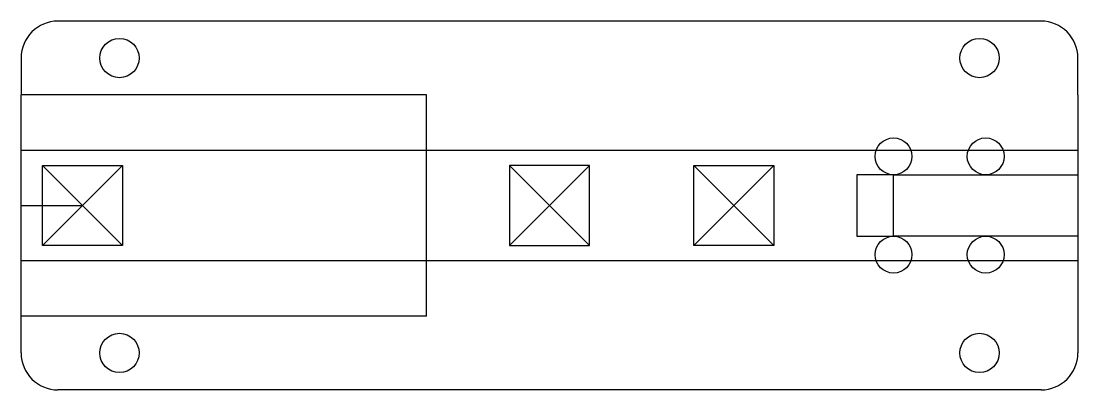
# Model space of a CAD drawing. Header units: millimetres. Extents: x -43 to 43, y -15 to 15.
import ezdxf

# ---------------------------------------------------------------- set-up
doc = ezdxf.new("R2010")
doc.units = ezdxf.units.MM
doc.layers.get('0').update_dxf_attribs({"linetype": 'CONTINUOUS'})

msp = doc.modelspace()

# ---------------------------------------------------------------- linework, layer by layer
for p, q in [((40, 15), (-40, 15)), ((-43, 12), (-43, 9)), ((43, 9), (43, 12)), ((-43, -9), (-43, 9)), ((-10, 9), (-43, 9)), ((-10, -9), (-10, 9)), ((43, 9), (43, -9)), ((-34.75, -3.25), (-41.25, 3.25)), ((-41.25, -3.25), (-34.75, 3.25)), ((-3.25, -3.25), (3.25, 3.25)), ((3.25, -3.25), (-3.25, 3.25)), ((18.25, -3.25), (11.75, 3.25)), ((11.75, -3.25), (18.25, 3.25)), ((28, -2.5), (28, 2.5)), ((28, 2.5), (43, 2.5)), ((-43, 0), (-38, 0)), ((43, -2.5), (28, -2.5)), ((-43, -12), (-43, -9)), ((-10, -9), (-43, -9)), ((43, -9), (43, -12)), ((40, -15), (-40, -15))]:
    msp.add_line(p, q)
for points in [[(-43, 4.5), (43, 4.5), (43, -4.5), (-43, -4.5)], [(-34.75, -3.25), (-41.25, -3.25), (-41.25, 3.25), (-34.75, 3.25)], [(-3.25, -3.25), (3.25, -3.25), (3.25, 3.25), (-3.25, 3.25)], [(18.25, -3.25), (11.75, -3.25), (11.75, 3.25), (18.25, 3.25)], [(28, 2.5), (25, 2.5), (25, -2.5), (28, -2.5)]]:
    msp.add_lwpolyline(points, close=True)
for centre, radius in [((-35, 12), 1.6), ((35, 12), 1.6), ((28, 4), 1.5), ((35.5, 4), 1.5), ((28, -4), 1.5), ((35.5, -4), 1.5), ((-35, -12), 1.6), ((35, -12), 1.6)]:
    msp.add_circle(centre, radius)
for centre, start, end in [((-40, 12), 90, 180), ((40, 12), 0, 90), ((-40, -12), 180, 270), ((40, -12), -90, 0)]:
    msp.add_arc(centre, 3, start, end)

doc.saveas('drawing.dxf')
